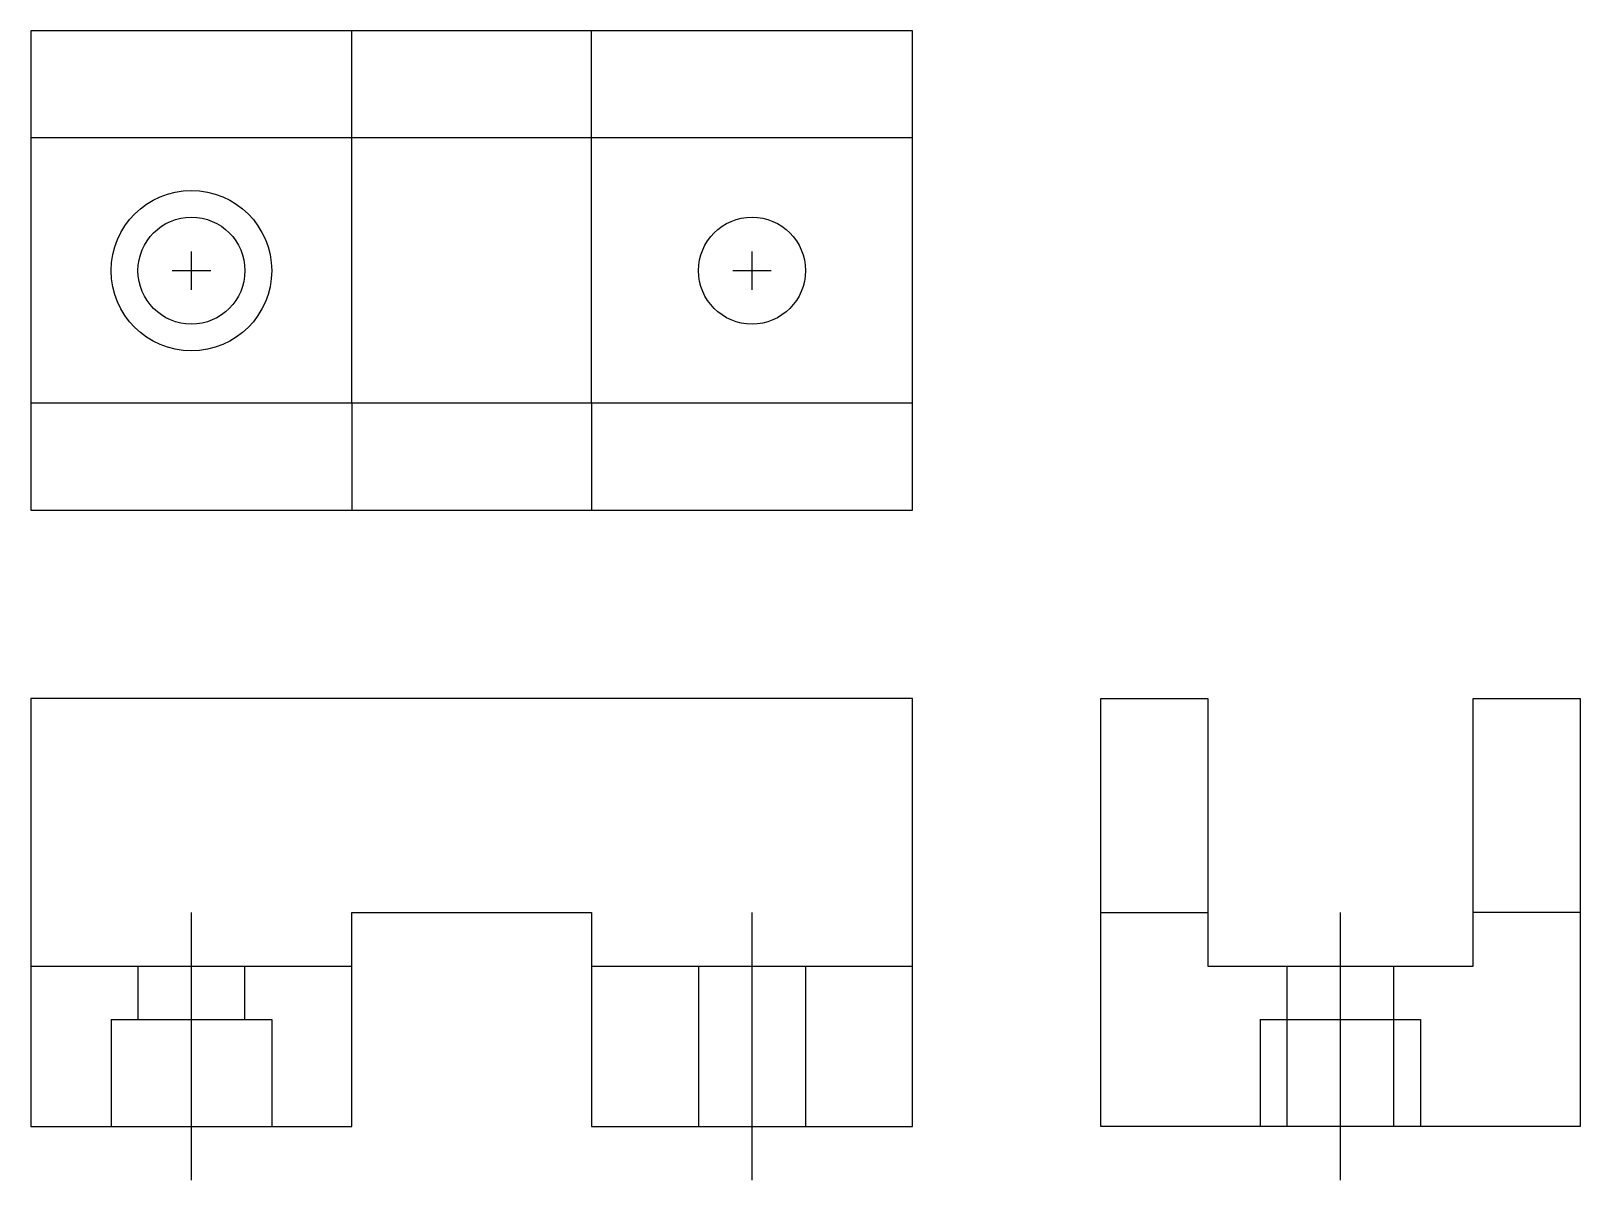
# Model space of a CAD drawing. Header units: inches. Extents: x 0 to 7.24, y -0.25 to 5.12.
import ezdxf

# ---------------------------------------------------------------- set-up
doc = ezdxf.new("R2010")
doc.units = ezdxf.units.IN
doc.header["$MEASUREMENT"] = 0
doc.layers.add('Layer1', color=120, linetype='Continuous')

msp = doc.modelspace()

# ---------------------------------------------------------------- linework, layer by layer
for p, q in [((4.12, 5.12), (0, 5.12)), ((0, 5.12), (0, 2.88)), ((4.12, 2.88), (4.12, 5.12)), ((4.12, 4.62), (0, 4.62)), ((1.5, 3.38), (1.5, 4.62)), ((2.62, 3.38), (2.62, 4.62)), ((4.12, 3.38), (0, 3.38)), ((0, 2.88), (4.12, 2.88)), ((4.12, 2), (0, 2)), ((0, 2), (0, 0)), ((4.12, 0), (4.12, 2)), ((5, 0), (5, 2)), ((5, 2), (5.5, 2)), ((5.5, 2), (5.5, 0.75)), ((6.74, 0.75), (6.74, 2)), ((6.74, 2), (7.24, 2)), ((7.24, 2), (7.24, 0)), ((1.5, 0), (1.5, 1)), ((1.5, 1), (2.62, 1)), ((2.62, 1), (2.62, 0)), ((5.5, 0.75), (6.74, 0.75)), ((0, 0), (1.5, 0)), ((2.62, 0), (4.12, 0)), ((7.24, 0), (5, 0))]:
    msp.add_line(p, q)
for centre in [(0.75, 4), (3.37, 4)]:
    msp.add_circle(centre, 0.25)
at = {"layer": 'Layer1'}
for p, q in [((1.5, 4.62), (1.5, 5.12)), ((2.62, 4.62), (2.62, 5.12)), ((0.75, 3.91), (0.75, 4.09)), ((3.37, 3.91), (3.37, 4.09)), ((0.66, 4), (0.84, 4)), ((3.28, 4), (3.46, 4)), ((1.5, 3.38), (1.5, 2.88)), ((2.62, 3.38), (2.62, 2.88)), ((0.75, -0.25), (0.75, 1)), ((3.37, -0.25), (3.37, 1)), ((5, 1), (5.5, 1)), ((6.12, -0.25), (6.12, 1)), ((7.24, 1), (6.74, 1)), ((0, 0.75), (1.5, 0.75)), ((0.5, 0.75), (0.5, 0.5)), ((1, 0.5), (1, 0.75)), ((2.62, 0.75), (4.12, 0.75)), ((3.12, 0.75), (3.12, 0)), ((3.62, 0.75), (3.62, 0)), ((5.87, 0.75), (5.87, 0)), ((6.37, 0), (6.37, 0.75)), ((0.375, 0.5), (1.125, 0.5)), ((0.375, 0.5), (0.375, 0)), ((1.125, 0.5), (1.125, 0)), ((5.745, 0.5), (6.495, 0.5)), ((5.745, 0.5), (5.745, 0)), ((6.495, 0.5), (6.495, 0))]:
    msp.add_line(p, q, dxfattribs=at)
msp.add_circle((0.75, 4), 0.375, dxfattribs=at)

doc.saveas('drawing.dxf')
